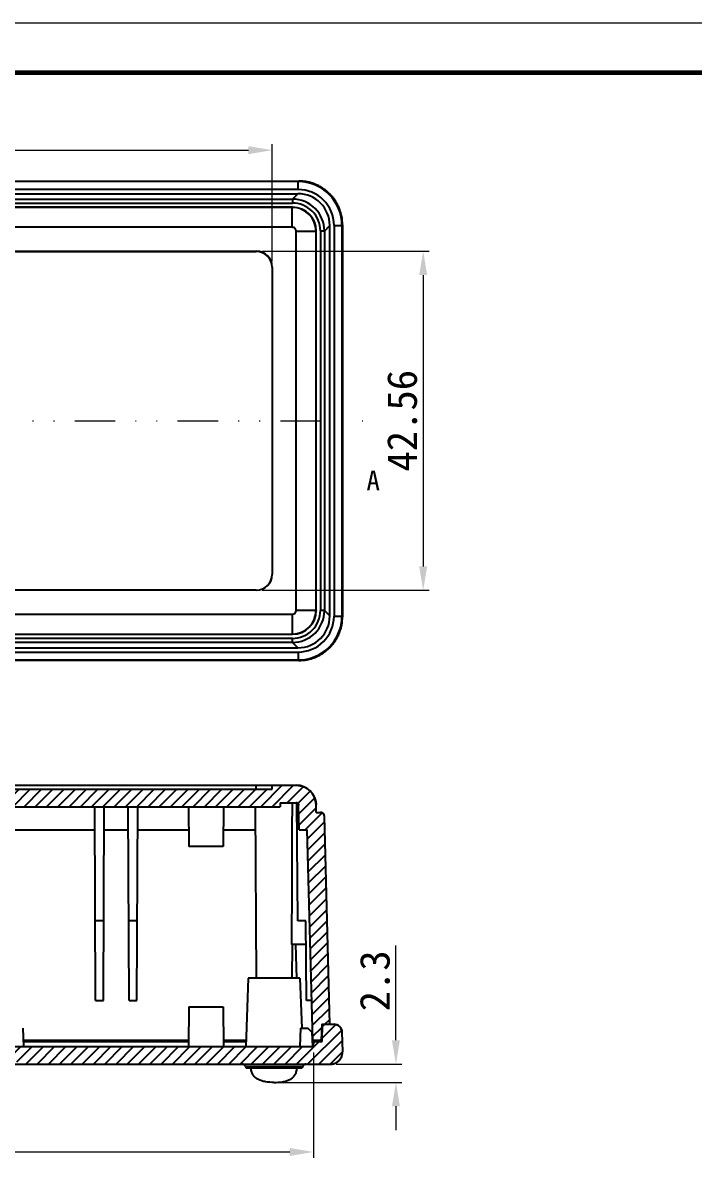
# Model space of a CAD drawing. Header units: millimetres. Extents: x 1833 to 2194, y -395 to -144.
# Drawn here: x 1946.8 to 2030.9, y -289.2 to -144.2 of the extents above; entities that cross this region are included whole.
import ezdxf
from ezdxf.enums import TextEntityAlignment as Align

# ---------------------------------------------------------------- set-up
doc = ezdxf.new("R2010")
doc.units = ezdxf.units.MM
doc.linetypes.add('DIVIDE', pattern=[31.75, 12.7, -6.35, 0, -6.35, 0, -6.35])
doc.layers.add('02___PRT_ALL_AXES', color=7, linetype='Continuous')
doc.layers.add('06___PRT_ALL_SURFS', color=7, linetype='Continuous')
for name, color, linetype, lineweight in [('dim', 3, 'Continuous', 9), ('from', 7, 'Continuous', 13), ('hatch', 56, 'Continuous', 9)]:
    doc.layers.add(name, color=color, linetype=linetype, lineweight=lineweight)
doc.styles.add('宋体', font='SimSun.ttf')
doc.styles.add('样式 1', font='SIMKAI.TTF')
doc.dimstyles.new('YanXiu', dxfattribs={"dimscale": 1.5, "dimtxt": 2.5, "dimasz": 2.2, "dimexe": 0.65, "dimexo": 0.65, "dimgap": 0.5, "dimtad": 1, "dimdsep": 46, "dimtxsty": '宋体', "dimcen": 0, "dimclrd": 3, "dimclre": 3, "dimclrt": 3, "dimazin": 2, "dimtfac": 1, "dimtofl": 0, "dimtmove": 0, "dimatfit": 3, "dimfxl": 0, "dimlwd": 5, "dimlwe": 5, "dimarcsym": 0})
pattern_1 = [(45, (1786.2995, -357.9376), (-0.7071068, 0.7071068), [])]

# ---------------------------------------------------------------- blocks, each defined once
blk = doc.blocks.new('*D14')
at = {"layer": 'Defpoints', "color": 0}
for p in [(1978.05, -160.18), (1875.49, -174.86), (1978.05, -174.86)]:
    blk.add_point(p, dxfattribs=at)
at = {"layer": 'dim', "color": 3, "lineweight": 5}
for p, q in [((1875.49, -174.11), (1875.49, -159.43)), ((1978.05, -174.11), (1978.05, -159.43)), ((1878.49, -160.18), (1975.05, -160.18))]:
    blk.add_line(p, q, dxfattribs=at)
at = {"layer": 'dim', "color": 3}
for points in [[(1878.49, -159.68), (1878.49, -160.68), (1875.49, -160.18)], [(1975.05, -159.68), (1975.05, -160.68), (1978.05, -160.18)]]:
    blk.add_solid(points, dxfattribs=at)
at = {"layer": 'dim', "color": 3, "insert": (1926.77, -157.56), "char_height": 3.75, "attachment_point": 5, "style": '宋体'}
blk.add_mtext('102.56', dxfattribs=at)
blk = doc.blocks.new('*D15')
at = {"layer": 'Defpoints', "color": 0}
for p in [(1976.05, -172.86), (1976.05, -215.42), (1996.98, -215.42)]:
    blk.add_point(p, dxfattribs=at)
at = {"layer": 'dim', "color": 3, "lineweight": 5}
for p, q in [((1976.8, -172.86), (1997.73, -172.86)), ((1996.98, -175.86), (1996.98, -212.42)), ((1976.8, -215.42), (1997.73, -215.42))]:
    blk.add_line(p, q, dxfattribs=at)
at = {"layer": 'dim', "color": 3}
for points in [[(1996.48, -175.86), (1997.48, -175.86), (1996.98, -172.86)], [(1996.48, -212.42), (1997.48, -212.42), (1996.98, -215.42)]]:
    blk.add_solid(points, dxfattribs=at)
at = {"layer": 'dim', "color": 3, "insert": (1994.35, -194.14), "char_height": 3.75, "attachment_point": 5, "rotation": 90, "style": '宋体'}
blk.add_mtext('42.56', dxfattribs=at)
blk = doc.blocks.new('*D18')
at = {"layer": 'Defpoints', "color": 0}
for p in [(1870.3, -272.69), (1983.23, -272.69), (1983.23, -285.92)]:
    blk.add_point(p, dxfattribs=at)
at = {"layer": 'dim', "color": 3, "lineweight": 5}
for p, q in [((1870.3, -273.44), (1870.3, -286.67)), ((1983.23, -273.44), (1983.23, -286.67)), ((1873.3, -285.92), (1980.23, -285.92))]:
    blk.add_line(p, q, dxfattribs=at)
at = {"layer": 'dim', "color": 3}
for points in [[(1873.3, -285.42), (1873.3, -286.42), (1870.3, -285.92)], [(1980.23, -285.42), (1980.23, -286.42), (1983.23, -285.92)]]:
    blk.add_solid(points, dxfattribs=at)
at = {"layer": 'dim', "color": 3, "insert": (1926.77, -283.29), "char_height": 3.75, "attachment_point": 5, "style": '宋体'}
blk.add_mtext('112.93', dxfattribs=at)
blk = doc.blocks.new('*D26')
at = {"layer": 'Defpoints', "color": 0}
for p in [(1985.31, -274.89), (1993.56, -274.89), (1978.27, -277.19)]:
    blk.add_point(p, dxfattribs=at)
at = {"layer": 'dim', "color": 3, "lineweight": 5}
for p, q in [((1993.56, -271.89), (1993.56, -259.99)), ((1986.06, -274.89), (1994.31, -274.89)), ((1979.02, -277.19), (1994.31, -277.19)), ((1993.56, -280.19), (1993.56, -283.19))]:
    blk.add_line(p, q, dxfattribs=at)
at = {"layer": 'dim', "color": 3}
for points in [[(1993.06, -271.89), (1994.06, -271.89), (1993.56, -274.89)], [(1993.06, -280.19), (1994.06, -280.19), (1993.56, -277.19)]]:
    blk.add_solid(points, dxfattribs=at)
at = {"layer": 'dim', "color": 3, "insert": (1990.93, -264.44), "char_height": 3.75, "attachment_point": 5, "rotation": 90, "style": '宋体'}
blk.add_mtext('2.3', dxfattribs=at)

msp = doc.modelspace()

# ---------------------------------------------------------------- hatches: boundary and pattern name
at = {"linetype": 'Continuous'}
h = msp.add_hatch(dxfattribs=at)
h.set_pattern_fill('DEFAULT__1', color=2, angle=45, style=0, pattern_type=0)
h.set_pattern_definition(pattern_1)
edge = h.paths.add_edge_path()
edge.add_line((1868.268, -269.889), (1869.269, -269.889))
edge.add_line((1868.268, -269.889), (1868.952, -243.785))
edge.add_spline(control_points=[(1868.952, -243.785), (1868.959, -243.498), (1869.165, -243.298), (1869.451, -243.298)], knot_values=[0, 0, 0, 0, 1, 1, 1, 1], weights=[1, 0.810868, 0.810868, 1], degree=3, periodic=0)
edge.add_line((1869.451, -243.298), (1869.965, -243.298))
edge.add_line((1869.965, -243.298), (1869.99, -242.324))
edge.add_spline(control_points=[(1872.489, -239.889), (1871.055, -239.889), (1870.028, -240.89), (1869.99, -242.324)], knot_values=[0, 0, 0, 0, 1, 1, 1, 1], weights=[1, 0.810868, 0.810868, 1], degree=3, periodic=0)
edge.add_line((1872.489, -239.889), (1875.489, -239.889))
edge.add_line((1875.515, -240.389), (1875.489, -239.889))
edge.add_line((1875.515, -240.389), (1978.02, -240.389))
edge.add_line((1978.02, -240.389), (1978.047, -239.889))
edge.add_line((1978.047, -239.889), (1981.047, -239.889))
edge.add_spline(control_points=[(1981.047, -239.889), (1982.481, -239.889), (1983.508, -240.89), (1983.546, -242.324)], knot_values=[0, 0, 0, 0, 1, 1, 1, 1], weights=[1, 0.810868, 0.810868, 1], degree=3, periodic=0)
edge.add_line((1983.571, -243.298), (1983.546, -242.324))
edge.add_line((1983.571, -243.298), (1984.085, -243.298))
edge.add_spline(control_points=[(1984.584, -243.785), (1984.577, -243.498), (1984.371, -243.298), (1984.085, -243.298)], knot_values=[0, 0, 0, 0, 1, 1, 1, 1], weights=[1, 0.810868, 0.810868, 1], degree=3, periodic=0)
edge.add_line((1985.268, -269.889), (1984.584, -243.785))
edge.add_line((1984.267, -269.889), (1985.268, -269.889))
edge.add_line((1984.267, -269.889), (1984.197, -271.889))
edge.add_line((1983.12, -271.889), (1984.197, -271.889))
edge.add_line((1983.12, -271.889), (1982.429, -245.498))
edge.add_line((1981.428, -245.498), (1982.429, -245.498))
edge.add_line((1981.428, -245.498), (1981.347, -242.381))
edge.add_spline(control_points=[(1981.047, -242.089), (1981.219, -242.089), (1981.342, -242.209), (1981.347, -242.381)], knot_values=[0, 0, 0, 0, 1, 1, 1, 1], weights=[1, 0.810868, 0.810868, 1], degree=3, periodic=0)
edge.add_line((1979.047, -242.089), (1981.047, -242.089))
edge.add_line((1979.047, -242.089), (1979.047, -242.589))
edge.add_line((1874.489, -242.589), (1979.047, -242.589))
edge.add_line((1874.489, -242.089), (1874.489, -242.589))
edge.add_line((1872.489, -242.089), (1874.489, -242.089))
edge.add_spline(control_points=[(1872.489, -242.089), (1872.317, -242.089), (1872.194, -242.209), (1872.189, -242.381)], knot_values=[0, 0, 0, 0, 1, 1, 1, 1], weights=[1, 0.810868, 0.810868, 1], degree=3, periodic=0)
edge.add_line((1872.108, -245.498), (1872.189, -242.381))
edge.add_line((1871.107, -245.498), (1872.108, -245.498))
edge.add_line((1870.416, -271.889), (1871.107, -245.498))
edge.add_line((1869.339, -271.889), (1870.416, -271.889))
edge.add_line((1869.269, -269.889), (1869.339, -271.889))
h = msp.add_hatch(dxfattribs=at)
h.set_pattern_fill('DEFAULT__2', color=2, angle=45, style=0, pattern_type=0)
h.set_pattern_definition(pattern_1)
edge = h.paths.add_edge_path()
edge.add_line((1867.742, -269.889), (1869.169, -269.889))
edge.add_line((1869.244, -272.039), (1869.169, -269.889))
edge.add_line((1869.244, -272.039), (1870.268, -272.039))
edge.add_line((1870.302, -272.689), (1870.268, -272.039))
edge.add_line((1870.302, -272.689), (1983.234, -272.689))
edge.add_line((1983.234, -272.689), (1983.268, -272.039))
edge.add_line((1983.268, -272.039), (1984.292, -272.039))
edge.add_line((1984.292, -272.039), (1984.367, -269.889))
edge.add_line((1984.367, -269.889), (1985.794, -269.889))
edge.add_spline(control_points=[(1985.794, -269.889), (1986.368, -269.889), (1986.778, -270.29), (1986.793, -270.863)], knot_values=[0, 0, 0, 0, 1, 1, 1, 1], weights=[1, 0.810868, 0.810868, 1], degree=3, periodic=0)
edge.add_line((1986.793, -270.863), (1986.859, -273.35))
edge.add_spline(control_points=[(1985.359, -274.889), (1986.256, -274.889), (1986.882, -274.247), (1986.859, -273.35)], knot_values=[0, 0, 0, 0, 1, 1, 1, 1], weights=[1, 0.798527, 0.798527, 1], degree=3, periodic=0)
edge.add_line((1946.768, -274.889), (1985.359, -274.889))
edge.add_line((1946.752, -274.589), (1946.768, -274.889))
edge.add_line((1906.784, -274.589), (1946.752, -274.589))
edge.add_line((1906.784, -274.589), (1906.768, -274.889))
edge.add_line((1868.177, -274.889), (1906.768, -274.889))
edge.add_spline(control_points=[(1868.177, -274.889), (1867.28, -274.889), (1866.654, -274.247), (1866.677, -273.35)], knot_values=[0, 0, 0, 0, 1, 1, 1, 1], weights=[1, 0.798527, 0.798527, 1], degree=3, periodic=0)
edge.add_line((1866.742, -270.863), (1866.677, -273.35))
edge.add_spline(control_points=[(1867.742, -269.889), (1867.168, -269.889), (1866.757, -270.29), (1866.742, -270.863)], knot_values=[0, 0, 0, 0, 1, 1, 1, 1], weights=[1, 0.810868, 0.810868, 1], degree=3, periodic=0)

# ---------------------------------------------------------------- linework, layer by layer
at = {"color": 7, "linetype": 'Continuous'}
for p, q in [((1872.175, -164.05), (1981.36, -164.05)), ((1872.175, -164.051), (1981.36, -164.051)), ((1981.295, -164.116), (1872.241, -164.116)), ((1981.295, -165.116), (1872.241, -165.116)), ((1981.295, -164.116), (1981.36, -164.051)), ((1981.295, -165.116), (1981.295, -164.116)), ((1981.36, -164.05), (1981.36, -164.051)), ((1872.267, -165.642), (1981.269, -165.642)), ((1872.95, -166.325), (1980.586, -166.325)), ((1980.586, -166.325), (1981.269, -165.642)), ((1980.586, -166.325), (1980.586, -166.825)), ((1872.95, -166.825), (1980.586, -166.825)), ((1980.572, -167.338), (1872.964, -167.338)), ((1980.546, -167.364), (1980.572, -167.338)), ((1986.793, -169.614), (1986.859, -169.549)), ((1986.859, -169.549), (1986.859, -218.734)), ((1986.859, -169.549), (1986.859, -218.734)), ((1986.859, -169.549), (1986.859, -169.549)), ((1983.546, -170.363), (1983.571, -170.337)), ((1983.571, -217.946), (1983.571, -170.337)), ((1984.085, -170.324), (1984.085, -217.959)), ((1984.584, -170.324), (1984.085, -170.324)), ((1984.584, -170.324), (1985.268, -169.64)), ((1984.584, -170.324), (1984.584, -217.959)), ((1985.268, -218.643), (1985.268, -169.64)), ((1985.794, -169.614), (1985.794, -218.669)), ((1985.794, -169.614), (1986.793, -169.614)), ((1986.793, -169.614), (1986.793, -218.668)), ((1877.489, -172.863), (1976.047, -172.863)), ((1877.489, -172.889), (1976.047, -172.889)), ((1976.047, -172.889), (1976.047, -172.863)), ((1978.02, -174.863), (1978.02, -213.42)), ((1978.02, -174.863), (1978.047, -174.863)), ((1978.047, -174.863), (1978.047, -213.42)), ((1978.02, -213.42), (1978.047, -213.42)), ((1976.047, -215.394), (1877.489, -215.394)), ((1976.047, -215.42), (1877.489, -215.42)), ((1976.047, -215.394), (1976.047, -215.42)), ((1983.546, -217.92), (1983.571, -217.946)), ((1984.584, -217.959), (1984.085, -217.959)), ((1984.584, -217.959), (1985.268, -218.643)), ((1985.794, -218.669), (1986.793, -218.669)), ((1986.793, -218.668), (1986.859, -218.734)), ((1986.859, -218.734), (1986.859, -218.734)), ((1980.586, -221.458), (1872.95, -221.458)), ((1872.964, -220.945), (1980.572, -220.945)), ((1980.547, -220.919), (1980.572, -220.945)), ((1980.586, -221.958), (1980.586, -221.458)), ((1872.241, -223.167), (1981.295, -223.167)), ((1872.267, -222.642), (1981.269, -222.642)), ((1980.586, -221.958), (1872.95, -221.958)), ((1980.586, -221.958), (1981.269, -222.642)), ((1981.295, -223.167), (1981.295, -224.167)), ((1981.36, -224.232), (1872.175, -224.232)), ((1981.36, -224.233), (1872.175, -224.233)), ((1872.241, -224.167), (1981.295, -224.167)), ((1981.295, -224.167), (1981.36, -224.232)), ((1981.36, -224.233), (1981.36, -224.232)), ((1872.489, -239.889), (1981.047, -239.889)), ((1875.515, -240.389), (1978.02, -240.389)), ((1875.515, -240.389), (1978.02, -240.389)), ((1976.047, -240.389), (1976.047, -239.889)), ((1978.02, -240.389), (1978.047, -239.889)), ((1978.02, -240.389), (1978.047, -239.889)), ((1978.047, -239.889), (1981.047, -239.889)), ((1874.489, -242.589), (1979.047, -242.589)), ((1874.489, -242.589), (1979.047, -242.589)), ((1955.876, -266.889), (1955.77, -242.589)), ((1956.86, -266.889), (1956.966, -242.589)), ((1960.076, -266.889), (1959.97, -242.589)), ((1961.06, -266.889), (1961.166, -242.589)), ((1967.524, -242.589), (1967.568, -247.589)), ((1971.912, -242.589), (1971.868, -247.589)), ((1975.901, -242.589), (1976.014, -264.089)), ((1979.047, -242.089), (1979.047, -242.589)), ((1979.047, -242.089), (1981.047, -242.089)), ((1979.047, -242.089), (1979.047, -242.589)), ((1979.047, -242.089), (1981.047, -242.089)), ((1981.249, -256.889), (1981.12, -242.098)), ((1981.428, -245.498), (1981.347, -242.381)), ((1981.428, -245.498), (1981.347, -242.381)), ((1983.571, -243.298), (1983.546, -242.324)), ((1983.571, -243.298), (1983.546, -242.324)), ((1983.571, -243.298), (1984.085, -243.298)), ((1983.571, -243.298), (1984.085, -243.298)), ((1985.268, -269.889), (1984.584, -243.785)), ((1985.268, -269.889), (1984.584, -243.785)), ((1929.453, -245.498), (1955.783, -245.498)), ((1956.953, -245.498), (1959.983, -245.498)), ((1961.153, -245.498), (1967.55, -245.498)), ((1971.886, -245.498), (1975.916, -245.498)), ((1981.428, -245.498), (1982.429, -245.498)), ((1981.428, -245.498), (1982.429, -245.498)), ((1983.12, -271.889), (1982.429, -245.498)), ((1983.12, -271.889), (1982.429, -245.498)), ((1971.868, -247.589), (1967.568, -247.589)), ((1956.903, -256.889), (1955.833, -256.889)), ((1961.103, -256.889), (1960.033, -256.889)), ((1982.25, -256.889), (1981.249, -256.889)), ((1982.337, -266.889), (1982.25, -256.889)), ((1982.276, -259.889), (1980.509, -259.889)), ((1980.544, -259.889), (1980.522, -264.089)), ((1981.116, -264.089), (1981.006, -259.889)), ((1975.018, -264.089), (1974.718, -272.689)), ((1981.518, -264.089), (1975.018, -264.089)), ((1981.518, -264.089), (1981.738, -270.383)), ((1955.876, -266.889), (1956.86, -266.889)), ((1960.076, -266.889), (1961.06, -266.889)), ((1967.568, -267.689), (1967.524, -272.689)), ((1967.568, -267.689), (1971.868, -267.689)), ((1971.868, -267.689), (1971.912, -272.689)), ((1982.989, -266.889), (1982.337, -266.889)), ((1946.768, -270.389), (1946.828, -272.689)), ((1981.57, -270.389), (1981.509, -272.689)), ((1981.57, -270.389), (1982.512, -270.389)), ((1983.029, -270.889), (1982.512, -270.389)), ((1983.029, -270.889), (1983.092, -272.689)), ((1984.267, -269.889), (1984.197, -271.889)), ((1984.267, -269.889), (1984.197, -271.889)), ((1984.267, -269.889), (1985.794, -269.889)), ((1984.267, -269.889), (1985.268, -269.889)), ((1984.292, -272.039), (1984.367, -269.889)), ((1984.292, -272.039), (1984.367, -269.889)), ((1984.367, -269.889), (1985.794, -269.889)), ((1986.793, -270.863), (1986.859, -273.35)), ((1986.793, -270.863), (1986.859, -273.35)), ((1946.811, -271.889), (1967.531, -271.889)), ((1946.811, -272.039), (1967.53, -272.039)), ((1971.905, -271.889), (1974.746, -271.889)), ((1971.906, -272.039), (1974.74, -272.039)), ((1983.064, -271.889), (1984.197, -271.889)), ((1983.07, -272.039), (1984.292, -272.039)), ((1983.12, -271.889), (1984.197, -271.889)), ((1983.234, -272.689), (1983.268, -272.039)), ((1983.234, -272.689), (1983.268, -272.039)), ((1983.268, -272.039), (1984.292, -272.039)), ((1870.302, -272.689), (1983.234, -272.689)), ((1870.302, -272.689), (1983.234, -272.689)), ((1868.177, -274.889), (1985.359, -274.889)), ((1946.768, -274.889), (1985.359, -274.889)), ((1974.706, -275.218), (1974.768, -275.389)), ((1981.83, -275.218), (1974.706, -275.218)), ((1981.768, -275.389), (1974.768, -275.389)), ((1981.83, -275.218), (1981.768, -275.389))]:
    msp.add_line(p, q, dxfattribs=at)
for points in [[(1986.859, -169.549), (1986.788, -168.666), (1986.487, -167.56), (1985.963, -166.54), (1985.238, -165.65), (1984.345, -164.931), (1983.323, -164.412), (1982.218, -164.118), (1981.36, -164.05)], [(1981.36, -224.233), (1982.244, -224.161), (1983.349, -223.861), (1984.369, -223.337), (1985.259, -222.612), (1985.979, -221.718), (1986.497, -220.696), (1986.792, -219.592), (1986.859, -218.734)]]:
    msp.add_lwpolyline(points, dxfattribs=at)
for centre, radius, start, end in [((1981.295, -169.614), 5.498, 0.00224, 90.00429), ((1981.296, -169.614), 4.498, 359.99233, 90.00767), ((1981.358, -169.569), 5.518, 78.94005, 89.96986), ((1981.365, -169.531), 5.479, 73.64286, 78.93963), ((1981.359, -169.553), 5.502, 66.47538, 73.64458), ((1981.364, -169.54), 5.488, 61.1052, 66.47477), ((1981.353, -169.561), 5.511, 54.0173, 61.10777), ((1981.37, -169.537), 5.483, 48.60495, 54.01728), ((1980.586, -170.324), 3.999, 359.99914, 90.00086), ((1981.354, -169.555), 5.506, 41.52152, 48.60569), ((1981.372, -169.54), 5.483, 36.1146, 41.52268), ((1981.349, -169.556), 5.511, 29.0101, 36.11413), ((1980.586, -170.323), 3.498, 359.99233, 90.00767), ((1981.369, -169.545), 5.488, 23.65421, 29.01305), ((1981.357, -169.551), 5.502, 16.45662, 23.65329), ((1981.378, -169.545), 5.479, 11.18398, 16.45868), ((1981.341, -169.552), 5.518, 0.02991, 11.18291), ((1976.047, -174.863), 2, 0, 90), ((1976.047, -174.863), 1.974, 0, 90), ((1976.047, -213.42), 1.974, 270, 0), ((1976.047, -213.42), 2, 270, 0), ((1980.586, -217.96), 3.498, 269.99233, 0.00767), ((1980.586, -217.959), 3.999, 269.99914, 0.00086), ((1981.295, -218.669), 5.498, 270.00224, 0.00429), ((1981.296, -218.67), 4.498, 269.99232, 0.00768), ((1981.341, -218.731), 5.518, 348.94005, 359.96986), ((1981.357, -218.732), 5.502, 336.47538, 343.64458), ((1981.379, -218.739), 5.479, 343.64286, 348.93963), ((1981.349, -218.727), 5.511, 324.0173, 331.10777), ((1981.37, -218.738), 5.488, 331.1052, 336.47477), ((1981.353, -218.723), 5.511, 299.0101, 306.11413), ((1981.37, -218.746), 5.483, 306.1146, 311.52268), ((1981.354, -218.728), 5.506, 311.52152, 318.60569), ((1981.372, -218.744), 5.483, 318.60495, 324.01728), ((1981.358, -218.715), 5.518, 270.02991, 281.18291), ((1981.365, -218.752), 5.479, 281.18398, 286.45868), ((1981.359, -218.73), 5.502, 286.45662, 293.65329), ((1981.364, -218.743), 5.488, 293.65421, 299.01305), ((1981.047, -242.389), 2.5, 1.5, 90), ((1981.047, -242.389), 0.3, 1.5, 90), ((1984.085, -243.798), 0.5, 1.5, 90), ((1985.794, -270.889), 1, 1.5, 90), ((1985.359, -273.389), 1.5, 270, 1.5), ((1974.236, -275.389), 0.5, 20, 90), ((1982.3, -275.389), 0.5, 90, 160)]:
    msp.add_arc(centre, radius, start, end, dxfattribs=at)
for centre, major_axis, ratio, start_param, end_param in [((1981.267, -169.643), (2.83, 2.83), 0.999315, -0.7850555, 0.7850555), ((1980.57, -170.339), (2.123, 2.123), 0.999315, -0.7850555, 0.7850555), ((1980.57, -217.944), (2.123, -2.123), 0.999315, -0.7850555, 0.7850555), ((1981.267, -218.64), (2.83, -2.83), 0.999315, -0.7850555, 0.7850555), ((1978.268, -86.991), (0, 364.561), 0.0069816, -2.0649226, -2.0102408)]:
    msp.add_ellipse(centre, major_axis=major_axis, ratio=ratio, start_param=start_param, end_param=end_param, dxfattribs=at)
for points, start_tangent, end_tangent in [([(1981.047, -239.889), (1981.074, -239.889), (1981.101, -239.89), (1981.129, -239.891), (1981.157, -239.892), (1981.184, -239.893), (1981.212, -239.895), (1981.24, -239.897), (1981.268, -239.899), (1981.296, -239.902), (1981.325, -239.905), (1981.353, -239.908), (1981.381, -239.912), (1981.41, -239.916), (1981.438, -239.92), (1981.467, -239.925), (1981.495, -239.93), (1981.524, -239.935), (1981.552, -239.941), (1981.581, -239.947), (1981.61, -239.953), (1981.638, -239.96), (1981.667, -239.967), (1981.696, -239.975), (1981.725, -239.983), (1981.753, -239.991), (1981.782, -240), (1981.811, -240.009), (1981.839, -240.018), (1981.868, -240.028), (1981.897, -240.038), (1981.925, -240.049), (1981.954, -240.059), (1981.982, -240.071), (1982.01, -240.082), (1982.038, -240.094), (1982.067, -240.107), (1982.095, -240.119), (1982.123, -240.133), (1982.15, -240.146), (1982.178, -240.16), (1982.206, -240.174), (1982.233, -240.189), (1982.261, -240.204), (1982.288, -240.219), (1982.315, -240.235), (1982.342, -240.251), (1982.369, -240.267), (1982.395, -240.284), (1982.422, -240.301), (1982.448, -240.319), (1982.474, -240.337), (1982.5, -240.355), (1982.525, -240.373), (1982.551, -240.392), (1982.576, -240.411), (1982.601, -240.431), (1982.625, -240.451), (1982.65, -240.471), (1982.674, -240.491), (1982.698, -240.512), (1982.722, -240.533), (1982.745, -240.555), (1982.768, -240.576), (1982.791, -240.598), (1982.814, -240.621), (1982.836, -240.643), (1982.858, -240.666), (1982.88, -240.689), (1982.901, -240.713), (1982.922, -240.736), (1982.943, -240.76), (1982.964, -240.785), (1982.984, -240.809), (1983.004, -240.834), (1983.023, -240.858), (1983.042, -240.884), (1983.061, -240.909), (1983.08, -240.934), (1983.098, -240.96), (1983.116, -240.986), (1983.133, -241.012), (1983.15, -241.038), (1983.167, -241.065), (1983.184, -241.092), (1983.2, -241.118), (1983.215, -241.145), (1983.231, -241.172), (1983.246, -241.2), (1983.26, -241.227), (1983.274, -241.255), (1983.288, -241.282), (1983.302, -241.31), (1983.315, -241.338), (1983.327, -241.366), (1983.34, -241.394), (1983.352, -241.422), (1983.363, -241.45), (1983.375, -241.478), (1983.386, -241.506), (1983.396, -241.535), (1983.406, -241.563), (1983.416, -241.592), (1983.425, -241.62), (1983.434, -241.648), (1983.443, -241.677), (1983.451, -241.705), (1983.459, -241.734), (1983.467, -241.763), (1983.474, -241.791), (1983.481, -241.82), (1983.487, -241.848), (1983.494, -241.876), (1983.499, -241.905), (1983.505, -241.933), (1983.51, -241.962), (1983.515, -241.99), (1983.519, -242.018), (1983.523, -242.046), (1983.527, -242.074), (1983.53, -242.103), (1983.533, -242.131), (1983.536, -242.158), (1983.538, -242.186), (1983.541, -242.214), (1983.542, -242.242), (1983.544, -242.269), (1983.545, -242.296), (1983.546, -242.324)], (1, 0), (0.0261769, -0.9996573)), ([(1981.047, -242.089), (1981.053, -242.089), (1981.06, -242.09), (1981.067, -242.09), (1981.073, -242.09), (1981.08, -242.091), (1981.087, -242.092), (1981.094, -242.093), (1981.1, -242.094), (1981.107, -242.095), (1981.114, -242.097), (1981.121, -242.099), (1981.128, -242.1), (1981.135, -242.102), (1981.142, -242.105), (1981.149, -242.107), (1981.155, -242.11), (1981.162, -242.112), (1981.169, -242.115), (1981.176, -242.118), (1981.182, -242.122), (1981.189, -242.125), (1981.196, -242.129), (1981.202, -242.133), (1981.208, -242.137), (1981.215, -242.141), (1981.221, -242.145), (1981.227, -242.15), (1981.233, -242.154), (1981.239, -242.159), (1981.245, -242.164), (1981.25, -242.169), (1981.256, -242.174), (1981.261, -242.18), (1981.267, -242.185), (1981.272, -242.191), (1981.277, -242.197), (1981.282, -242.203), (1981.286, -242.209), (1981.291, -242.215), (1981.295, -242.221), (1981.299, -242.227), (1981.303, -242.233), (1981.307, -242.24), (1981.311, -242.246), (1981.314, -242.253), (1981.317, -242.26), (1981.32, -242.266), (1981.323, -242.273), (1981.326, -242.28), (1981.329, -242.287), (1981.331, -242.293), (1981.333, -242.3), (1981.335, -242.307), (1981.337, -242.314), (1981.339, -242.321), (1981.34, -242.328), (1981.342, -242.335), (1981.343, -242.341), (1981.344, -242.348), (1981.345, -242.355), (1981.345, -242.362), (1981.346, -242.368), (1981.346, -242.375), (1981.347, -242.381)], (1, 0), (0.0261769, -0.9996573)), ([(1984.584, -243.785), (1984.584, -243.779), (1984.584, -243.774), (1984.584, -243.768), (1984.583, -243.763), (1984.583, -243.757), (1984.582, -243.751), (1984.582, -243.746), (1984.581, -243.74), (1984.581, -243.735), (1984.58, -243.729), (1984.579, -243.723), (1984.578, -243.718), (1984.577, -243.712), (1984.576, -243.706), (1984.575, -243.701), (1984.574, -243.695), (1984.573, -243.689), (1984.571, -243.684), (1984.57, -243.678), (1984.569, -243.672), (1984.567, -243.667), (1984.566, -243.661), (1984.564, -243.655), (1984.562, -243.649), (1984.56, -243.644), (1984.558, -243.638), (1984.556, -243.632), (1984.554, -243.627), (1984.552, -243.621), (1984.55, -243.615), (1984.548, -243.61), (1984.546, -243.604), (1984.543, -243.598), (1984.541, -243.593), (1984.538, -243.587), (1984.536, -243.582), (1984.533, -243.576), (1984.53, -243.571), (1984.527, -243.565), (1984.524, -243.56), (1984.521, -243.554), (1984.518, -243.549), (1984.515, -243.543), (1984.512, -243.538), (1984.509, -243.533), (1984.505, -243.527), (1984.502, -243.522), (1984.498, -243.517), (1984.495, -243.512), (1984.491, -243.507), (1984.487, -243.502), (1984.484, -243.496), (1984.48, -243.491), (1984.476, -243.486), (1984.472, -243.482), (1984.468, -243.477), (1984.464, -243.472), (1984.46, -243.467), (1984.455, -243.462), (1984.451, -243.458), (1984.447, -243.453), (1984.442, -243.448), (1984.438, -243.444), (1984.433, -243.439), (1984.429, -243.435), (1984.424, -243.431), (1984.42, -243.426), (1984.415, -243.422), (1984.41, -243.418), (1984.405, -243.414), (1984.4, -243.41), (1984.395, -243.406), (1984.39, -243.402), (1984.385, -243.398), (1984.38, -243.394), (1984.375, -243.391), (1984.37, -243.387), (1984.365, -243.383), (1984.36, -243.38), (1984.354, -243.377), (1984.349, -243.373), (1984.344, -243.37), (1984.338, -243.367), (1984.333, -243.364), (1984.327, -243.361), (1984.322, -243.358), (1984.316, -243.355), (1984.311, -243.352), (1984.305, -243.349), (1984.3, -243.346), (1984.294, -243.344), (1984.289, -243.341), (1984.283, -243.339), (1984.277, -243.336), (1984.272, -243.334), (1984.266, -243.332), (1984.26, -243.329), (1984.255, -243.327), (1984.249, -243.325), (1984.243, -243.323), (1984.237, -243.322), (1984.232, -243.32), (1984.226, -243.318), (1984.22, -243.316), (1984.214, -243.315), (1984.209, -243.313), (1984.203, -243.312), (1984.197, -243.31), (1984.191, -243.309), (1984.186, -243.308), (1984.18, -243.307), (1984.174, -243.306), (1984.169, -243.305), (1984.163, -243.304), (1984.157, -243.303), (1984.151, -243.302), (1984.146, -243.301), (1984.14, -243.301), (1984.135, -243.3), (1984.129, -243.3), (1984.123, -243.299), (1984.118, -243.299), (1984.112, -243.298), (1984.107, -243.298), (1984.101, -243.298), (1984.096, -243.298), (1984.09, -243.298), (1984.085, -243.298)], (-0.0261769, 0.9996573), (-1, 0)), ([(1985.794, -269.889), (1985.805, -269.889), (1985.816, -269.889), (1985.827, -269.89), (1985.838, -269.89), (1985.849, -269.891), (1985.86, -269.891), (1985.871, -269.892), (1985.882, -269.893), (1985.894, -269.894), (1985.905, -269.895), (1985.916, -269.897), (1985.928, -269.898), (1985.939, -269.9), (1985.95, -269.902), (1985.962, -269.903), (1985.973, -269.905), (1985.985, -269.908), (1985.996, -269.91), (1986.008, -269.912), (1986.019, -269.915), (1986.031, -269.918), (1986.042, -269.921), (1986.054, -269.924), (1986.065, -269.927), (1986.076, -269.93), (1986.088, -269.933), (1986.099, -269.937), (1986.111, -269.941), (1986.122, -269.945), (1986.134, -269.949), (1986.145, -269.953), (1986.157, -269.957), (1986.168, -269.962), (1986.179, -269.966), (1986.191, -269.971), (1986.202, -269.976), (1986.213, -269.981), (1986.224, -269.987), (1986.235, -269.992), (1986.246, -269.998), (1986.257, -270.003), (1986.268, -270.009), (1986.279, -270.015), (1986.29, -270.021), (1986.301, -270.027), (1986.312, -270.034), (1986.323, -270.04), (1986.333, -270.047), (1986.344, -270.054), (1986.354, -270.061), (1986.365, -270.068), (1986.375, -270.075), (1986.385, -270.083), (1986.395, -270.09), (1986.405, -270.098), (1986.415, -270.106), (1986.425, -270.114), (1986.435, -270.122), (1986.445, -270.13), (1986.454, -270.138), (1986.464, -270.147), (1986.473, -270.155), (1986.482, -270.164), (1986.492, -270.173), (1986.501, -270.182), (1986.51, -270.191), (1986.518, -270.2), (1986.527, -270.209), (1986.536, -270.219), (1986.544, -270.228), (1986.552, -270.238), (1986.561, -270.247), (1986.569, -270.257), (1986.577, -270.267), (1986.584, -270.277), (1986.592, -270.287), (1986.6, -270.297), (1986.607, -270.307), (1986.614, -270.318), (1986.621, -270.328), (1986.628, -270.338), (1986.635, -270.349), (1986.642, -270.36), (1986.649, -270.37), (1986.655, -270.381), (1986.661, -270.392), (1986.667, -270.402), (1986.673, -270.413), (1986.679, -270.424), (1986.685, -270.435), (1986.69, -270.446), (1986.696, -270.457), (1986.701, -270.469), (1986.706, -270.48), (1986.711, -270.491), (1986.716, -270.502), (1986.721, -270.513), (1986.725, -270.525), (1986.729, -270.536), (1986.734, -270.547), (1986.738, -270.559), (1986.742, -270.57), (1986.745, -270.582), (1986.749, -270.593), (1986.752, -270.604), (1986.756, -270.616), (1986.759, -270.627), (1986.762, -270.639), (1986.765, -270.65), (1986.768, -270.661), (1986.77, -270.673), (1986.773, -270.684), (1986.775, -270.695), (1986.777, -270.707), (1986.779, -270.718), (1986.781, -270.73), (1986.783, -270.741), (1986.784, -270.752), (1986.786, -270.763), (1986.787, -270.775), (1986.788, -270.786), (1986.79, -270.797), (1986.791, -270.808), (1986.791, -270.819), (1986.792, -270.83), (1986.793, -270.841), (1986.793, -270.852), (1986.793, -270.863)], (1, 0), (0.0261769, -0.9996573)), ([(1985.359, -274.889), (1985.376, -274.889), (1985.393, -274.889), (1985.41, -274.888), (1985.427, -274.888), (1985.444, -274.887), (1985.461, -274.886), (1985.478, -274.884), (1985.496, -274.883), (1985.513, -274.881), (1985.53, -274.879), (1985.548, -274.877), (1985.565, -274.875), (1985.583, -274.872), (1985.601, -274.87), (1985.618, -274.867), (1985.636, -274.863), (1985.654, -274.86), (1985.671, -274.856), (1985.689, -274.852), (1985.707, -274.848), (1985.724, -274.844), (1985.742, -274.839), (1985.76, -274.835), (1985.778, -274.83), (1985.795, -274.824), (1985.813, -274.819), (1985.831, -274.813), (1985.849, -274.807), (1985.866, -274.801), (1985.884, -274.794), (1985.902, -274.788), (1985.919, -274.781), (1985.937, -274.774), (1985.954, -274.766), (1985.972, -274.758), (1985.989, -274.751), (1986.006, -274.742), (1986.024, -274.734), (1986.041, -274.725), (1986.058, -274.716), (1986.075, -274.707), (1986.092, -274.698), (1986.109, -274.688), (1986.126, -274.679), (1986.142, -274.669), (1986.159, -274.658), (1986.175, -274.648), (1986.192, -274.637), (1986.208, -274.626), (1986.224, -274.615), (1986.24, -274.603), (1986.256, -274.592), (1986.271, -274.58), (1986.287, -274.568), (1986.302, -274.556), (1986.318, -274.543), (1986.333, -274.53), (1986.348, -274.517), (1986.362, -274.504), (1986.377, -274.491), (1986.391, -274.478), (1986.406, -274.464), (1986.42, -274.45), (1986.434, -274.436), (1986.447, -274.422), (1986.461, -274.407), (1986.474, -274.393), (1986.487, -274.378), (1986.5, -274.363), (1986.513, -274.348), (1986.525, -274.332), (1986.538, -274.317), (1986.55, -274.302), (1986.562, -274.286), (1986.573, -274.27), (1986.585, -274.254), (1986.596, -274.238), (1986.607, -274.222), (1986.618, -274.205), (1986.628, -274.189), (1986.639, -274.172), (1986.649, -274.155), (1986.659, -274.139), (1986.668, -274.122), (1986.678, -274.105), (1986.687, -274.088), (1986.696, -274.07), (1986.704, -274.053), (1986.713, -274.036), (1986.721, -274.018), (1986.729, -274.001), (1986.736, -273.983), (1986.744, -273.966), (1986.751, -273.948), (1986.758, -273.93), (1986.765, -273.913), (1986.771, -273.895), (1986.778, -273.877), (1986.784, -273.859), (1986.789, -273.841), (1986.795, -273.824), (1986.8, -273.806), (1986.805, -273.788), (1986.81, -273.77), (1986.815, -273.752), (1986.819, -273.734), (1986.823, -273.716), (1986.827, -273.699), (1986.831, -273.681), (1986.834, -273.663), (1986.837, -273.645), (1986.84, -273.627), (1986.843, -273.61), (1986.845, -273.592), (1986.848, -273.574), (1986.85, -273.557), (1986.852, -273.539), (1986.853, -273.522), (1986.855, -273.504), (1986.856, -273.487), (1986.857, -273.469), (1986.858, -273.452), (1986.858, -273.435), (1986.859, -273.418), (1986.859, -273.401), (1986.859, -273.384), (1986.859, -273.367), (1986.859, -273.35)], (1, 0), (-0.0261769, 0.9996573))]:
    msp.add_spline(points, degree=3, dxfattribs=dict(at, start_tangent=start_tangent, end_tangent=end_tangent))
at = {"layer": '02___PRT_ALL_AXES', "color": 7, "linetype": 'Continuous'}
for points, start_tangent, end_tangent in [([(1978.268, -277.19), (1977.192, -277.108), (1976.72, -276.998), (1976.303, -276.832), (1975.947, -276.602), (1975.664, -276.297), (1975.47, -275.9), (1975.385, -275.389)], (-1, 0), (-0.0348995, 0.9993908)), ([(1978.268, -277.19), (1979.344, -277.108), (1979.816, -276.998), (1980.233, -276.832), (1980.589, -276.602), (1980.872, -276.297), (1981.066, -275.9), (1981.151, -275.389)], (1, 0), (0.0348995, 0.9993908))]:
    msp.add_spline(points, degree=3, dxfattribs=dict(at, start_tangent=start_tangent, end_tangent=end_tangent))
at = {"layer": '06___PRT_ALL_SURFS', "color": 7, "linetype": 'Continuous'}
for p, q in [((1980.546, -167.364), (1872.989, -167.364)), ((1980.547, -169.863), (1980.547, -167.364)), ((1980.547, -169.863), (1872.989, -169.863)), ((1981.047, -217.92), (1981.047, -170.363)), ((1981.047, -170.363), (1983.546, -170.363)), ((1983.546, -217.92), (1983.546, -170.363)), ((1872.989, -218.42), (1980.547, -218.42)), ((1980.547, -218.42), (1980.547, -220.919)), ((1981.047, -217.92), (1983.546, -217.92)), ((1872.99, -220.919), (1980.547, -220.919))]:
    msp.add_line(p, q, dxfattribs=at)
for centre, radius, start, end in [((1980.545, -170.365), 3.001, 0.03794, 89.96799), ((1980.547, -170.363), 0.5, 359.99317, 90.00683), ((1980.547, -217.92), 0.5, 269.99316, 0.00684), ((1980.545, -217.918), 3.001, 270.03794, 359.96799)]:
    msp.add_arc(centre, radius, start, end, dxfattribs=at)
at = {"layer": 'from'}
msp.add_lwpolyline([(1832.773, -394.983), (2193.616, -394.983), (2193.616, -144.229), (1832.773, -144.229)], close=True, dxfattribs=at)
at = {"layer": 'from', "const_width": 0.622}
msp.add_lwpolyline([(1838.992, -388.764), (1838.992, -150.448), (2187.398, -150.448), (2187.398, -388.764), (1838.992, -388.764)], dxfattribs=at)
at = {"layer": 'hatch', "color": 2, "linetype": 'DIVIDE', "ltscale": 0.4}
msp.add_line((1862.961, -194.142), (1990.708, -194.142), dxfattribs=at)
at = {"layer": 'hatch', "color": 2}
msp.add_lwpolyline([(1990.708, -194.142, 0, 0, 0), (1990.708, -196.642, 0.75, 0, 0), (1990.708, -199.142, 0, 0, 0)], format="xyseb", dxfattribs=at)

# ---------------------------------------------------------------- texts
at = {"layer": 'hatch', "color": 6, "style": '样式 1'}
msp.add_text('A', height=2.5, dxfattribs=at).set_placement((1990.708, -201.642), align=Align.MIDDLE)

# ---------------------------------------------------------------- dimensions: what is measured, and where the dimension line sits
at = {"layer": 'dim'}
for base, p1, p2, picture, middle in [((1978.047, -160.181), (1875.489, -174.863), (1978.047, -174.863), '*D14', (1926.768, -157.557)), ((1983.234, -285.916), (1870.302, -272.689), (1983.234, -272.689), '*D18', (1926.768, -283.292))]:
    dim = msp.add_linear_dim(base=base, p1=p1, p2=p2, dimstyle='YanXiu', override={"dimasz": 2, "dimexe": 0.49975, "dimexo": 0.49975, "dimgap": 0.49975}, dxfattribs=at)
    dim.commit()
    dim.dimension.update_dxf_attribs({"geometry": picture, "text_midpoint": middle})
for base, p1, p2, picture, middle in [((1996.976, -215.42), (1976.047, -172.863), (1976.047, -215.42), '*D15', (1994.351, -194.142)), ((1993.557, -274.889), (1978.268, -277.19), (1985.313, -274.889), '*D26', (1990.933, -264.442))]:
    dim = msp.add_linear_dim(base=base, p1=p1, p2=p2, angle=90, dimstyle='YanXiu', override={"dimasz": 2, "dimexe": 0.49975, "dimexo": 0.49975, "dimgap": 0.49975}, dxfattribs=at)
    dim.commit()
    dim.dimension.update_dxf_attribs({"geometry": picture, "text_midpoint": middle})

doc.saveas('drawing.dxf')
